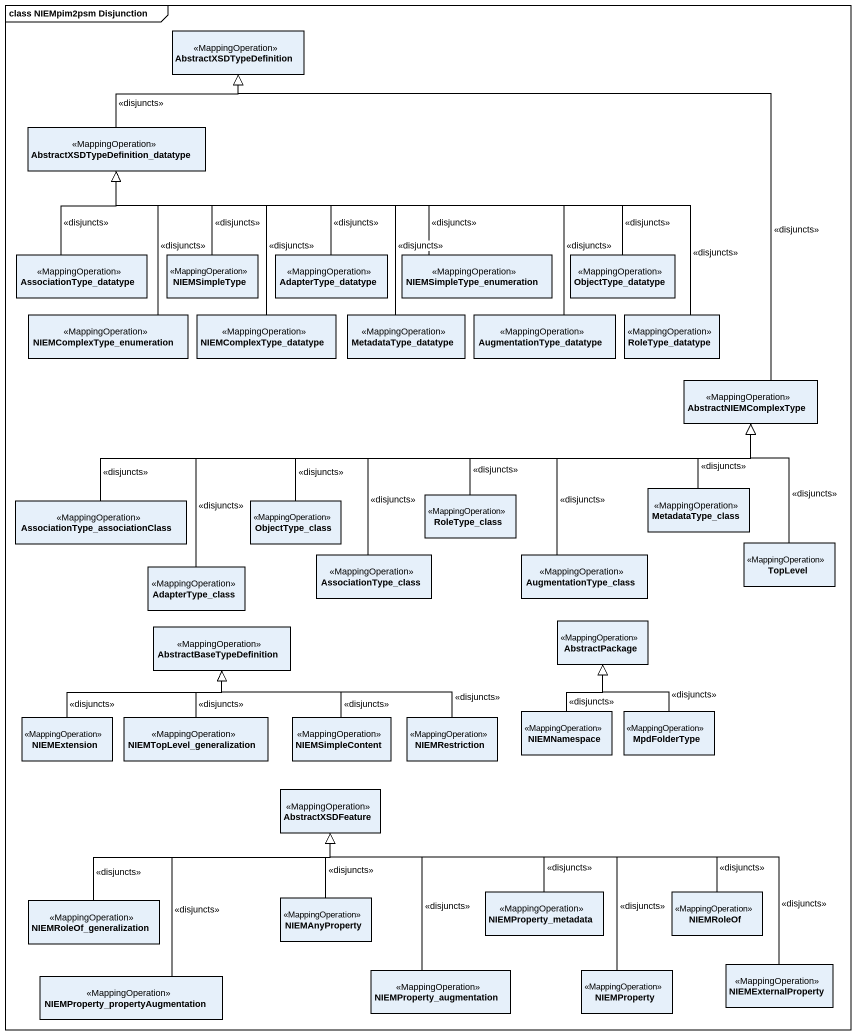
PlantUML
@startuml
mainframe class NIEMpim2psm Disjunction
hide circle
hide empty members
class AbstractXSDTypeDefinition <<MappingOperation>>
class "AbstractXSDTypeDefinition_datatype" as AbstractXSDTypeDefinition_2 <<MappingOperation>>
class AssociationType_datatype <<MappingOperation>>
class NIEMSimpleType <<MappingOperation>>
class AdapterType_datatype <<MappingOperation>>
class NIEMSimpleType_enumeration <<MappingOperation>>
class ObjectType_datatype <<MappingOperation>>
class NIEMComplexType_enumeration <<MappingOperation>>
class NIEMComplexType_datatype <<MappingOperation>>
class MetadataType_datatype <<MappingOperation>>
class AugmentationType_datatype <<MappingOperation>>
class RoleType_datatype <<MappingOperation>>
class AbstractNIEMComplexType <<MappingOperation>>
class "AssociationType_associationClass" as AssociationType <<MappingOperation>>
class ObjectType_class <<MappingOperation>>
class RoleType_class <<MappingOperation>>
class MetadataType_class <<MappingOperation>>
class TopLevel <<MappingOperation>>
class AdapterType_class <<MappingOperation>>
class AssociationType_class <<MappingOperation>>
class AugmentationType_class <<MappingOperation>>
class AbstractBaseTypeDefinition <<MappingOperation>>
class AbstractPackage <<MappingOperation>>
class NIEMExtension <<MappingOperation>>
class NIEMTopLevel_generalization <<MappingOperation>>
class NIEMSimpleContent <<MappingOperation>>
class NIEMRestriction <<MappingOperation>>
class NIEMNamespace <<MappingOperation>>
class MpdFolderType <<MappingOperation>>
class AbstractXSDFeature <<MappingOperation>>
class NIEMAnyProperty <<MappingOperation>>
class NIEMProperty_metadata <<MappingOperation>>
class NIEMRoleOf <<MappingOperation>>
class NIEMRoleOf_generalization <<MappingOperation>>
class NIEMProperty_augmentation <<MappingOperation>>
class NIEMProperty <<MappingOperation>>
class NIEMExternalProperty <<MappingOperation>>
class "NIEMProperty_propertyAugmentation" as NIEMProperty_2 <<MappingOperation>>
AbstractXSDTypeDefinition_2 -up-|> AbstractXSDTypeDefinition : <<disjuncts>>
AssociationType_datatype -up-|> AbstractXSDTypeDefinition_2 : <<disjuncts>>
NIEMSimpleType -up-|> AbstractXSDTypeDefinition_2 : <<disjuncts>>
AdapterType_datatype -left-|> AbstractXSDTypeDefinition_2 : <<disjuncts>>
NIEMSimpleType_enumeration -left-|> AbstractXSDTypeDefinition_2 : <<disjuncts>>
ObjectType_datatype -left-|> AbstractXSDTypeDefinition_2 : <<disjuncts>>
NIEMComplexType_enumeration -up-|> AbstractXSDTypeDefinition_2 : <<disjuncts>>
NIEMComplexType_datatype -up-|> AbstractXSDTypeDefinition_2 : <<disjuncts>>
MetadataType_datatype -up-|> AbstractXSDTypeDefinition_2 : <<disjuncts>>
AugmentationType_datatype -left-|> AbstractXSDTypeDefinition_2 : <<disjuncts>>
RoleType_datatype -left-|> AbstractXSDTypeDefinition_2 : <<disjuncts>>
AbstractNIEMComplexType -up-|> AbstractXSDTypeDefinition : <<disjuncts>>
AssociationType -right-|> AbstractNIEMComplexType : <<disjuncts>>
ObjectType_class -right-|> AbstractNIEMComplexType : <<disjuncts>>
RoleType_class -right-|> AbstractNIEMComplexType : <<disjuncts>>
MetadataType_class -up-|> AbstractNIEMComplexType : <<disjuncts>>
TopLevel -up-|> AbstractNIEMComplexType : <<disjuncts>>
AdapterType_class -right-|> AbstractNIEMComplexType : <<disjuncts>>
AssociationType_class -right-|> AbstractNIEMComplexType : <<disjuncts>>
AugmentationType_class -up-|> AbstractNIEMComplexType : <<disjuncts>>
NIEMExtension -right-|> AbstractBaseTypeDefinition : <<disjuncts>>
NIEMTopLevel_generalization -up-|> AbstractBaseTypeDefinition : <<disjuncts>>
NIEMSimpleContent -up-|> AbstractBaseTypeDefinition : <<disjuncts>>
NIEMRestriction -left-|> AbstractBaseTypeDefinition : <<disjuncts>>
NIEMNamespace -up-|> AbstractPackage : <<disjuncts>>
MpdFolderType -up-|> AbstractPackage : <<disjuncts>>
NIEMAnyProperty -up-|> AbstractXSDFeature : <<disjuncts>>
NIEMProperty_metadata -left-|> AbstractXSDFeature : <<disjuncts>>
NIEMRoleOf -left-|> AbstractXSDFeature : <<disjuncts>>
NIEMRoleOf_generalization -right-|> AbstractXSDFeature : <<disjuncts>>
NIEMProperty_augmentation -up-|> AbstractXSDFeature : <<disjuncts>>
NIEMProperty -up-|> AbstractXSDFeature : <<disjuncts>>
NIEMExternalProperty -left-|> AbstractXSDFeature : <<disjuncts>>
NIEMProperty_2 -up-|> AbstractXSDFeature : <<disjuncts>>
@enduml
